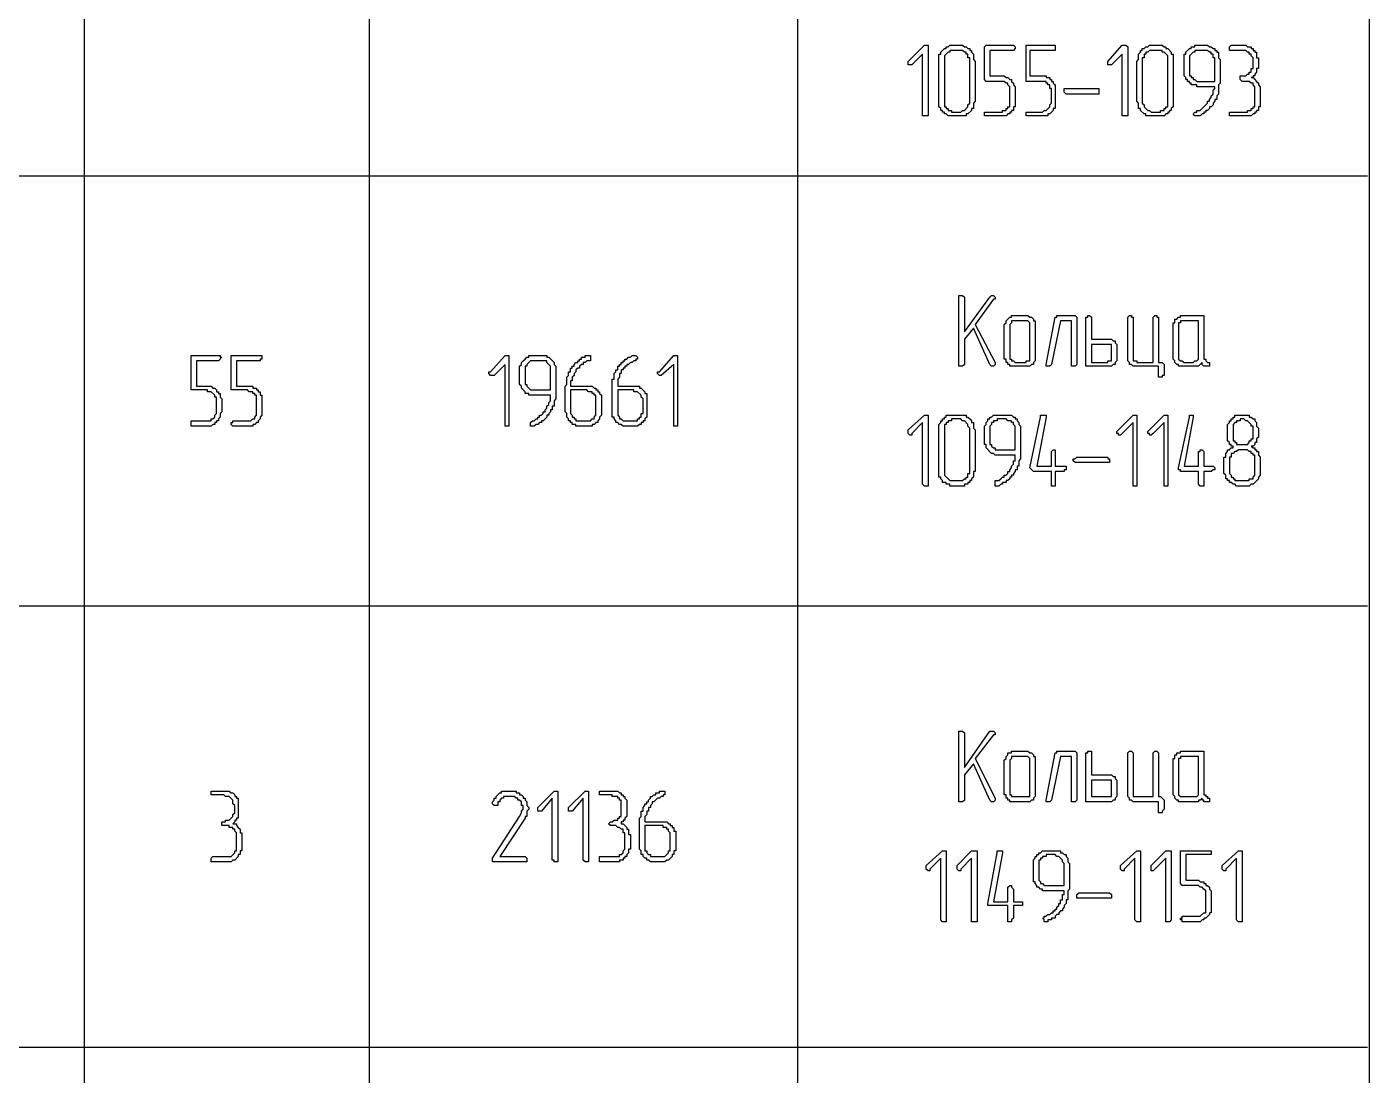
# Model space of a CAD drawing. Header units: millimetres. Extents: x 1 to 1188, y 1 to 840.
# Drawn here: x 1137.83 to 1184.79, y 314.74 to 351.42 of the extents above; entities that cross this region are included whole.
import ezdxf

# ---------------------------------------------------------------- set-up
doc = ezdxf.new("R2010")
doc.units = ezdxf.units.MM
doc.layers.add('GEOMETRY', color=7, linetype='Continuous')

msp = doc.modelspace()

# ---------------------------------------------------------------- linework, layer by layer
at = {"layer": 'GEOMETRY'}
for points in [[(1184.79, 5.658), (20.835, 5.658), (20.835, 836.683), (1184.79, 836.683)], [(1169.359, 348.368), (1169.359, 348.305), (1169.169, 348.305), (1169.169, 350.464), (1168.789, 350.082), (1168.66, 350.082), (1168.66, 350.209), (1169.232, 350.781), (1169.359, 350.781)], [(1171.01, 348.813), (1170.947, 348.748), (1170.947, 348.558), (1170.883, 348.558), (1170.883, 348.495), (1170.756, 348.368), (1170.693, 348.368), (1170.693, 348.305), (1170.058, 348.305), (1169.994, 348.368), (1169.931, 348.368), (1169.931, 348.431), (1169.868, 348.431), (1169.868, 348.495), (1169.804, 348.495), (1169.804, 348.558), (1169.741, 348.622), (1169.741, 350.464), (1169.804, 350.464), (1169.804, 350.527), (1169.931, 350.654), (1169.994, 350.654), (1169.994, 350.718), (1170.058, 350.718), (1170.121, 350.781), (1170.566, 350.781), (1170.63, 350.718), (1170.693, 350.718), (1170.756, 350.654), (1170.82, 350.654), (1170.82, 350.591), (1170.883, 350.591), (1170.883, 350.527), (1170.947, 350.464), (1170.947, 350.273), (1171.01, 350.209)], [(1170.82, 348.813), (1170.82, 350.336), (1170.756, 350.336), (1170.756, 350.464), (1170.693, 350.464), (1170.693, 350.527), (1170.63, 350.527), (1170.566, 350.591), (1170.121, 350.591), (1170.121, 350.527), (1170.058, 350.527), (1169.931, 350.401), (1169.931, 348.622), (1169.994, 348.622), (1169.994, 348.558), (1170.058, 348.558), (1170.058, 348.495), (1170.185, 348.495), (1170.185, 348.431), (1170.503, 348.431), (1170.566, 348.495), (1170.63, 348.495), (1170.756, 348.622), (1170.756, 348.685), (1170.82, 348.748)], [(1172.407, 348.813), (1172.407, 348.622), (1172.344, 348.622), (1172.344, 348.495), (1172.281, 348.495), (1172.281, 348.431), (1172.217, 348.431), (1172.217, 348.368), (1172.154, 348.368), (1172.09, 348.305), (1171.328, 348.305), (1171.328, 348.431), (1171.964, 348.431), (1171.964, 348.495), (1172.09, 348.495), (1172.09, 348.558), (1172.154, 348.558), (1172.154, 348.622), (1172.217, 348.622), (1172.217, 349.32), (1172.154, 349.384), (1172.154, 349.447), (1172.09, 349.447), (1172.027, 349.51), (1171.392, 349.51), (1171.328, 349.575), (1171.328, 350.718), (1171.392, 350.781), (1172.344, 350.781), (1172.407, 350.718), (1172.407, 350.654), (1172.344, 350.591), (1171.519, 350.591), (1171.519, 349.702), (1172.027, 349.702), (1172.09, 349.639), (1172.154, 349.639), (1172.217, 349.575), (1172.281, 349.575), (1172.281, 349.51), (1172.344, 349.447), (1172.344, 349.384), (1172.407, 349.32)], [(1173.805, 348.813), (1173.805, 348.558), (1173.741, 348.558), (1173.741, 348.495), (1173.614, 348.368), (1173.551, 348.368), (1173.551, 348.305), (1172.789, 348.305), (1172.789, 348.431), (1173.36, 348.431), (1173.423, 348.495), (1173.488, 348.495), (1173.614, 348.622), (1173.614, 348.685), (1173.678, 348.748), (1173.678, 349.257), (1173.614, 349.257), (1173.614, 349.384), (1173.551, 349.384), (1173.551, 349.447), (1173.488, 349.447), (1173.488, 349.51), (1172.789, 349.51), (1172.789, 350.781), (1173.805, 350.781), (1173.805, 350.591), (1172.916, 350.591), (1172.916, 349.702), (1173.488, 349.702), (1173.488, 349.639), (1173.614, 349.639), (1173.614, 349.575), (1173.678, 349.575), (1173.678, 349.51), (1173.741, 349.51), (1173.741, 349.447), (1173.805, 349.384)], [(1176.344, 348.368), (1176.344, 348.305), (1176.154, 348.305), (1176.154, 350.464), (1175.773, 350.082), (1175.646, 350.082), (1175.646, 350.209), (1176.154, 350.781), (1176.281, 350.781), (1176.344, 350.718)], [(1177.932, 348.813), (1177.932, 348.622), (1177.869, 348.558), (1177.869, 348.495), (1177.805, 348.495), (1177.805, 348.431), (1177.742, 348.431), (1177.742, 348.368), (1177.678, 348.368), (1177.615, 348.305), (1176.98, 348.305), (1176.98, 348.368), (1176.916, 348.368), (1176.789, 348.495), (1176.789, 348.558), (1176.726, 348.558), (1176.726, 348.748), (1176.663, 348.813), (1176.663, 350.209), (1176.726, 350.273), (1176.726, 350.464), (1176.789, 350.527), (1176.789, 350.591), (1176.853, 350.591), (1176.853, 350.654), (1176.916, 350.654), (1176.98, 350.718), (1177.043, 350.718), (1177.106, 350.781), (1177.552, 350.781), (1177.615, 350.718), (1177.678, 350.718), (1177.678, 350.654), (1177.742, 350.654), (1177.869, 350.527), (1177.869, 350.464), (1177.932, 350.464)], [(1177.742, 348.813), (1177.742, 350.401), (1177.615, 350.527), (1177.552, 350.527), (1177.552, 350.591), (1177.106, 350.591), (1177.043, 350.527), (1176.98, 350.527), (1176.98, 350.464), (1176.916, 350.464), (1176.916, 350.336), (1176.853, 350.336), (1176.853, 348.748), (1176.916, 348.685), (1176.916, 348.622), (1177.043, 348.495), (1177.106, 348.495), (1177.17, 348.431), (1177.488, 348.431), (1177.488, 348.495), (1177.615, 348.495), (1177.615, 348.558), (1177.678, 348.558), (1177.678, 348.622), (1177.742, 348.622)], [(1179.583, 349.447), (1179.519, 349.384), (1179.519, 349.067), (1179.456, 349.003), (1179.456, 348.877), (1179.393, 348.877), (1179.393, 348.813), (1179.329, 348.748), (1179.329, 348.685), (1179.266, 348.622), (1179.202, 348.622), (1179.202, 348.558), (1179.139, 348.495), (1179.076, 348.495), (1179.076, 348.431), (1179.011, 348.431), (1179.011, 348.368), (1178.948, 348.368), (1178.884, 348.305), (1178.694, 348.305), (1178.631, 348.368), (1178.694, 348.431), (1178.757, 348.431), (1178.757, 348.495), (1178.884, 348.495), (1179.011, 348.622), (1179.076, 348.685), (1179.139, 348.748), (1179.139, 348.813), (1179.202, 348.813), (1179.202, 348.877), (1179.266, 348.94), (1179.266, 349.003), (1179.329, 349.067), (1179.329, 349.194), (1179.393, 349.257), (1179.393, 349.32), (1178.757, 349.32), (1178.757, 349.384), (1178.567, 349.384), (1178.567, 349.447), (1178.504, 349.447), (1178.504, 349.51), (1178.44, 349.51), (1178.44, 349.575), (1178.377, 349.575), (1178.377, 349.639), (1178.314, 349.702), (1178.314, 350.464), (1178.377, 350.464), (1178.377, 350.527), (1178.504, 350.654), (1178.567, 350.654), (1178.567, 350.718), (1178.694, 350.718), (1178.694, 350.781), (1179.139, 350.781), (1179.202, 350.718), (1179.266, 350.718), (1179.329, 350.654), (1179.393, 350.654), (1179.393, 350.591), (1179.456, 350.591), (1179.456, 350.527), (1179.519, 350.527), (1179.519, 350.336), (1179.583, 350.273)], [(1179.393, 349.51), (1179.393, 350.336), (1179.329, 350.336), (1179.329, 350.464), (1179.266, 350.464), (1179.266, 350.527), (1179.202, 350.527), (1179.139, 350.591), (1178.694, 350.591), (1178.694, 350.527), (1178.631, 350.527), (1178.504, 350.401), (1178.504, 349.702), (1178.567, 349.702), (1178.567, 349.639), (1178.631, 349.639), (1178.631, 349.575), (1178.694, 349.575), (1178.757, 349.51)], [(1180.663, 349.639), (1180.727, 349.639), (1180.79, 349.575), (1180.853, 349.51), (1180.917, 349.447), (1180.917, 349.384), (1180.98, 349.32), (1180.98, 348.622), (1180.917, 348.622), (1180.917, 348.495), (1180.853, 348.495), (1180.853, 348.431), (1180.79, 348.431), (1180.79, 348.368), (1180.727, 348.368), (1180.663, 348.305), (1179.901, 348.305), (1179.901, 348.431), (1180.535, 348.431), (1180.535, 348.495), (1180.663, 348.495), (1180.663, 348.558), (1180.727, 348.558), (1180.727, 348.622), (1180.79, 348.622), (1180.79, 349.32), (1180.727, 349.384), (1180.727, 349.447), (1180.663, 349.447), (1180.598, 349.51), (1180.345, 349.51), (1180.281, 349.575), (1180.281, 349.702), (1180.472, 349.702), (1180.535, 349.765), (1180.598, 349.765), (1180.598, 349.829), (1180.663, 349.829), (1180.663, 349.956), (1180.727, 349.956), (1180.727, 350.336), (1180.663, 350.401), (1180.663, 350.464), (1180.598, 350.464), (1180.598, 350.527), (1180.535, 350.527), (1180.472, 350.591), (1179.901, 350.591), (1179.901, 350.718), (1179.964, 350.781), (1180.472, 350.781), (1180.535, 350.718), (1180.663, 350.718), (1180.663, 350.654), (1180.727, 350.654), (1180.727, 350.591), (1180.79, 350.591), (1180.79, 350.527), (1180.853, 350.527), (1180.853, 350.336), (1180.917, 350.336), (1180.917, 349.956), (1180.853, 349.956), (1180.853, 349.829), (1180.79, 349.765), (1180.79, 349.702), (1180.727, 349.702), (1180.727, 349.639)], [(1175.265, 349.067), (1174.185, 349.067), (1174.122, 349.13), (1174.122, 349.257), (1175.329, 349.257), (1175.329, 349.067)], [(1170.63, 340.494), (1170.63, 339.605), (1170.566, 339.542), (1170.439, 339.542), (1170.439, 342.018), (1170.566, 342.018), (1170.63, 341.955), (1170.63, 340.748), (1171.519, 341.955), (1171.582, 342.018), (1171.645, 342.018), (1171.709, 341.955), (1171.709, 341.891), (1171.645, 341.891), (1171.01, 341.002), (1171.709, 339.669), (1171.709, 339.605), (1171.645, 339.542), (1171.582, 339.542), (1171.519, 339.605), (1170.947, 340.876)], [(1173.106, 339.859), (1173.106, 339.732), (1173.043, 339.669), (1173.043, 339.605), (1172.979, 339.605), (1172.916, 339.542), (1172.217, 339.542), (1172.217, 339.605), (1172.154, 339.605), (1172.154, 339.669), (1172.09, 339.669), (1172.09, 339.795), (1172.027, 339.795), (1172.027, 341.002), (1172.09, 341.066), (1172.09, 341.129), (1172.217, 341.256), (1172.281, 341.256), (1172.281, 341.319), (1172.852, 341.319), (1172.916, 341.256), (1172.979, 341.256), (1173.043, 341.193), (1173.043, 341.129), (1173.106, 341.129)], [(1172.916, 339.859), (1172.916, 341.066), (1172.852, 341.129), (1172.281, 341.129), (1172.281, 341.066), (1172.217, 341.002), (1172.217, 339.795), (1172.281, 339.795), (1172.281, 339.732), (1172.344, 339.732), (1172.407, 339.669), (1172.789, 339.669), (1172.789, 339.732), (1172.916, 339.732)], [(1174.567, 339.605), (1174.503, 339.542), (1174.377, 339.542), (1174.377, 341.129), (1173.995, 341.129), (1173.678, 339.605), (1173.614, 339.542), (1173.488, 339.542), (1173.488, 339.605), (1173.805, 341.256), (1173.868, 341.256), (1173.868, 341.319), (1174.503, 341.319), (1174.567, 341.256)], [(1175.075, 340.494), (1175.773, 340.494), (1175.836, 340.431), (1175.901, 340.431), (1175.901, 340.367), (1175.964, 340.304), (1175.964, 339.732), (1175.901, 339.669), (1175.901, 339.605), (1175.836, 339.605), (1175.773, 339.542), (1174.884, 339.542), (1174.884, 341.256), (1174.947, 341.256), (1174.947, 341.319), (1175.01, 341.319), (1175.075, 341.256)], [(1177.233, 339.669), (1177.233, 341.256), (1177.297, 341.319), (1177.36, 341.319), (1177.36, 341.256), (1177.423, 341.256), (1177.423, 339.669), (1177.552, 339.669), (1177.615, 339.605), (1177.615, 339.223), (1177.552, 339.223), (1177.552, 339.16), (1177.423, 339.16), (1177.423, 339.542), (1176.535, 339.542), (1176.471, 339.605), (1176.408, 339.605), (1176.408, 339.669), (1176.344, 339.732), (1176.344, 341.256), (1176.408, 341.319), (1176.471, 341.319), (1176.471, 341.256), (1176.535, 341.256), (1176.535, 339.732), (1176.663, 339.732), (1176.663, 339.669)], [(1179.139, 339.669), (1179.202, 339.669), (1179.202, 339.542), (1179.011, 339.542), (1178.948, 339.605), (1178.948, 339.669), (1178.821, 339.542), (1178.122, 339.542), (1178.122, 339.605), (1178.059, 339.605), (1177.995, 339.669), (1177.995, 339.732), (1177.932, 339.795), (1177.932, 341.066), (1177.995, 341.066), (1177.995, 341.193), (1178.059, 341.193), (1178.122, 341.256), (1178.185, 341.256), (1178.185, 341.319), (1179.011, 341.319), (1179.011, 339.795), (1179.076, 339.795), (1179.076, 339.732)], [(1178.821, 339.859), (1178.821, 341.129), (1178.185, 341.129), (1178.185, 341.066), (1178.122, 341.066), (1178.122, 339.795), (1178.185, 339.732), (1178.25, 339.732), (1178.314, 339.669), (1178.631, 339.669), (1178.694, 339.732), (1178.757, 339.732), (1178.821, 339.795)], [(1175.075, 340.304), (1175.075, 339.669), (1175.646, 339.669), (1175.646, 339.732), (1175.773, 339.732), (1175.773, 340.304)], [(1144.658, 337.954), (1144.594, 337.891), (1144.594, 337.764), (1144.531, 337.701), (1144.531, 337.636), (1144.468, 337.636), (1144.468, 337.573), (1144.404, 337.573), (1144.404, 337.509), (1144.341, 337.509), (1144.277, 337.446), (1143.579, 337.446), (1143.579, 337.636), (1144.277, 337.636), (1144.277, 337.701), (1144.341, 337.701), (1144.404, 337.764), (1144.404, 337.827), (1144.468, 337.891), (1144.468, 338.463), (1144.404, 338.463), (1144.404, 338.526), (1144.277, 338.653), (1144.151, 338.653), (1144.151, 338.716), (1143.579, 338.716), (1143.579, 339.922), (1144.594, 339.922), (1144.594, 339.859), (1144.658, 339.859), (1144.531, 339.732), (1143.769, 339.732), (1143.769, 338.843), (1144.277, 338.843), (1144.341, 338.78), (1144.404, 338.78), (1144.468, 338.716), (1144.468, 338.653), (1144.531, 338.653), (1144.531, 338.589), (1144.594, 338.589), (1144.594, 338.463), (1144.658, 338.398)], [(1146.055, 337.954), (1146.055, 337.827), (1145.992, 337.764), (1145.992, 337.701), (1145.928, 337.636), (1145.928, 337.573), (1145.865, 337.573), (1145.802, 337.509), (1145.738, 337.509), (1145.738, 337.446), (1145.039, 337.446), (1144.976, 337.509), (1144.976, 337.573), (1145.039, 337.573), (1145.039, 337.636), (1145.673, 337.636), (1145.738, 337.701), (1145.802, 337.701), (1145.802, 337.764), (1145.865, 337.827), (1145.865, 338.526), (1145.802, 338.526), (1145.802, 338.589), (1145.738, 338.589), (1145.738, 338.653), (1145.61, 338.653), (1145.547, 338.716), (1144.976, 338.716), (1144.976, 339.922), (1146.055, 339.922), (1146.055, 339.795), (1145.992, 339.795), (1145.992, 339.732), (1145.166, 339.732), (1145.166, 338.843), (1145.738, 338.843), (1145.738, 338.78), (1145.865, 338.78), (1145.865, 338.716), (1145.928, 338.716), (1145.928, 338.653), (1145.992, 338.653), (1145.992, 338.526), (1146.055, 338.526)], [(1154.691, 337.509), (1154.691, 337.446), (1154.564, 337.446), (1154.564, 339.605), (1154.183, 339.223), (1154.056, 339.223), (1153.993, 339.288), (1153.993, 339.352), (1154.056, 339.352), (1154.564, 339.922), (1154.691, 339.922)], [(1156.342, 338.589), (1156.342, 338.398), (1156.279, 338.335), (1156.279, 338.144), (1156.215, 338.144), (1156.215, 338.018), (1156.152, 338.018), (1156.152, 337.954), (1156.089, 337.891), (1156.089, 337.827), (1156.025, 337.827), (1156.025, 337.764), (1155.96, 337.701), (1155.897, 337.636), (1155.834, 337.636), (1155.834, 337.573), (1155.77, 337.573), (1155.707, 337.509), (1155.644, 337.509), (1155.58, 337.446), (1155.453, 337.446), (1155.453, 337.573), (1155.517, 337.636), (1155.58, 337.636), (1155.644, 337.701), (1155.707, 337.701), (1155.707, 337.764), (1155.77, 337.764), (1155.77, 337.827), (1155.834, 337.827), (1155.897, 337.891), (1155.897, 337.954), (1155.96, 337.954), (1155.96, 338.018), (1156.025, 338.081), (1156.025, 338.144), (1156.089, 338.208), (1156.089, 338.271), (1156.152, 338.335), (1156.152, 338.526), (1155.39, 338.526), (1155.39, 338.589), (1155.263, 338.589), (1155.263, 338.653), (1155.198, 338.716), (1155.135, 338.78), (1155.135, 338.843), (1155.072, 338.906), (1155.072, 339.542), (1155.135, 339.605), (1155.135, 339.669), (1155.198, 339.732), (1155.263, 339.795), (1155.327, 339.859), (1155.39, 339.859), (1155.39, 339.922), (1156.025, 339.922), (1156.025, 339.859), (1156.089, 339.859), (1156.279, 339.669), (1156.279, 339.605), (1156.342, 339.542)], [(1156.152, 338.716), (1156.152, 339.542), (1156.025, 339.669), (1156.025, 339.732), (1155.453, 339.732), (1155.327, 339.605), (1155.327, 339.542), (1155.263, 339.542), (1155.263, 338.906), (1155.327, 338.906), (1155.327, 338.843), (1155.453, 338.716)], [(1156.659, 338.78), (1156.659, 338.843), (1156.723, 338.906), (1156.723, 339.16), (1156.786, 339.223), (1156.786, 339.352), (1156.851, 339.352), (1156.851, 339.478), (1156.914, 339.478), (1156.914, 339.542), (1156.977, 339.542), (1156.977, 339.605), (1157.041, 339.669), (1157.104, 339.669), (1157.104, 339.732), (1157.168, 339.732), (1157.168, 339.795), (1157.231, 339.795), (1157.231, 339.859), (1157.358, 339.859), (1157.358, 339.922), (1157.548, 339.922), (1157.548, 339.732), (1157.421, 339.732), (1157.358, 339.669), (1157.294, 339.669), (1157.294, 339.605), (1157.231, 339.605), (1157.168, 339.542), (1157.168, 339.478), (1157.104, 339.478), (1157.041, 339.415), (1157.041, 339.352), (1156.977, 339.288), (1156.977, 339.223), (1156.914, 339.16), (1156.914, 339.033), (1156.851, 339.033), (1156.851, 338.843), (1157.613, 338.843), (1157.676, 338.78), (1157.739, 338.78), (1157.739, 338.716), (1157.803, 338.716), (1157.803, 338.653), (1157.866, 338.653), (1157.866, 338.589), (1157.93, 338.526), (1157.93, 337.827), (1157.866, 337.764), (1157.866, 337.701), (1157.803, 337.636), (1157.803, 337.573), (1157.739, 337.573), (1157.676, 337.509), (1157.613, 337.509), (1157.613, 337.446), (1157.041, 337.446), (1157.041, 337.509), (1156.914, 337.509), (1156.914, 337.573), (1156.851, 337.573), (1156.851, 337.636), (1156.786, 337.636), (1156.786, 337.701), (1156.723, 337.764), (1156.723, 337.891), (1156.659, 337.954)], [(1158.31, 338.78), (1158.31, 339.097), (1158.373, 339.097), (1158.373, 339.288), (1158.438, 339.352), (1158.438, 339.415), (1158.502, 339.415), (1158.502, 339.542), (1158.565, 339.542), (1158.565, 339.605), (1158.628, 339.605), (1158.628, 339.669), (1158.692, 339.669), (1158.692, 339.732), (1158.755, 339.732), (1158.755, 339.795), (1158.819, 339.795), (1158.882, 339.859), (1158.945, 339.859), (1159.009, 339.922), (1159.135, 339.922), (1159.2, 339.859), (1159.2, 339.795), (1159.135, 339.795), (1159.135, 339.732), (1159.072, 339.732), (1159.009, 339.669), (1158.945, 339.669), (1158.882, 339.605), (1158.819, 339.605), (1158.819, 339.542), (1158.755, 339.542), (1158.755, 339.478), (1158.692, 339.478), (1158.692, 339.415), (1158.628, 339.415), (1158.628, 339.288), (1158.565, 339.288), (1158.565, 339.16), (1158.502, 339.097), (1158.502, 338.843), (1159.264, 338.843), (1159.264, 338.78), (1159.327, 338.78), (1159.454, 338.653), (1159.454, 338.589), (1159.517, 338.589), (1159.517, 337.764), (1159.454, 337.701), (1159.454, 337.636), (1159.39, 337.636), (1159.39, 337.573), (1159.327, 337.573), (1159.327, 337.509), (1159.264, 337.509), (1159.2, 337.446), (1158.692, 337.446), (1158.628, 337.509), (1158.565, 337.509), (1158.502, 337.573), (1158.438, 337.573), (1158.438, 337.636), (1158.373, 337.701), (1158.373, 337.764), (1158.31, 337.764)], [(1160.596, 337.509), (1160.596, 337.446), (1160.469, 337.446), (1160.469, 339.605), (1160.026, 339.223), (1159.961, 339.223), (1159.898, 339.288), (1159.898, 339.352), (1159.961, 339.352), (1160.469, 339.922), (1160.596, 339.922)], [(1156.851, 338.716), (1156.851, 337.891), (1156.914, 337.827), (1156.914, 337.764), (1156.977, 337.764), (1156.977, 337.701), (1157.041, 337.701), (1157.041, 337.636), (1157.548, 337.636), (1157.613, 337.701), (1157.676, 337.701), (1157.676, 337.764), (1157.739, 337.827), (1157.739, 338.526), (1157.676, 338.526), (1157.676, 338.589), (1157.613, 338.589), (1157.613, 338.653), (1157.485, 338.653), (1157.421, 338.716)], [(1158.502, 338.716), (1158.502, 337.827), (1158.565, 337.764), (1158.565, 337.701), (1158.628, 337.701), (1158.692, 337.636), (1159.2, 337.636), (1159.2, 337.701), (1159.264, 337.701), (1159.264, 337.764), (1159.327, 337.764), (1159.327, 337.891), (1159.39, 337.891), (1159.39, 338.398), (1159.327, 338.463), (1159.327, 338.526), (1159.2, 338.653), (1159.072, 338.653), (1159.072, 338.716)], [(1169.359, 335.414), (1169.359, 335.351), (1169.232, 335.351), (1169.169, 335.414), (1169.169, 337.573), (1168.789, 337.192), (1168.789, 337.129), (1168.725, 337.129), (1168.66, 337.192), (1168.66, 337.319), (1169.232, 337.827), (1169.359, 337.827)], [(1171.01, 335.858), (1170.947, 335.858), (1170.947, 335.668), (1170.883, 335.605), (1170.883, 335.541), (1170.82, 335.541), (1170.82, 335.478), (1170.756, 335.478), (1170.756, 335.414), (1170.63, 335.414), (1170.63, 335.351), (1170.121, 335.351), (1170.121, 335.414), (1169.994, 335.414), (1169.994, 335.478), (1169.868, 335.478), (1169.868, 335.541), (1169.804, 335.605), (1169.804, 335.668), (1169.741, 335.668), (1169.741, 337.509), (1169.804, 337.573), (1169.804, 337.636), (1169.868, 337.636), (1169.868, 337.701), (1169.931, 337.701), (1169.931, 337.764), (1169.994, 337.764), (1169.994, 337.827), (1170.693, 337.827), (1170.693, 337.764), (1170.756, 337.764), (1170.82, 337.701), (1170.883, 337.636), (1170.883, 337.573), (1170.947, 337.573), (1170.947, 337.382), (1171.01, 337.319)], [(1170.82, 335.858), (1170.82, 337.382), (1170.756, 337.446), (1170.756, 337.509), (1170.63, 337.636), (1170.566, 337.636), (1170.503, 337.701), (1170.185, 337.701), (1170.185, 337.636), (1170.058, 337.636), (1170.058, 337.573), (1169.994, 337.573), (1169.994, 337.509), (1169.931, 337.509), (1169.931, 335.731), (1170.121, 335.541), (1170.566, 335.541), (1170.63, 335.605), (1170.693, 335.605), (1170.693, 335.668), (1170.756, 335.668), (1170.756, 335.795), (1170.82, 335.795)], [(1172.598, 336.494), (1172.598, 336.303), (1172.534, 336.24), (1172.534, 336.048), (1172.471, 336.048), (1172.471, 335.922), (1172.407, 335.922), (1172.407, 335.858), (1172.344, 335.795), (1172.344, 335.731), (1172.281, 335.731), (1172.281, 335.668), (1172.217, 335.668), (1172.217, 335.605), (1172.154, 335.541), (1172.09, 335.541), (1172.09, 335.478), (1171.964, 335.478), (1171.964, 335.414), (1171.9, 335.414), (1171.835, 335.351), (1171.709, 335.351), (1171.709, 335.541), (1171.835, 335.541), (1171.9, 335.605), (1171.964, 335.668), (1172.027, 335.668), (1172.027, 335.731), (1172.09, 335.731), (1172.154, 335.795), (1172.154, 335.858), (1172.217, 335.858), (1172.217, 335.922), (1172.281, 335.985), (1172.281, 336.048), (1172.344, 336.113), (1172.344, 336.24), (1172.407, 336.24), (1172.407, 336.43), (1171.709, 336.43), (1171.645, 336.494), (1171.582, 336.494), (1171.392, 336.684), (1171.392, 336.81), (1171.328, 336.81), (1171.328, 337.446), (1171.392, 337.509), (1171.392, 337.573), (1171.455, 337.636), (1171.455, 337.701), (1171.519, 337.701), (1171.519, 337.764), (1171.582, 337.764), (1171.645, 337.827), (1172.281, 337.827), (1172.344, 337.764), (1172.407, 337.764), (1172.407, 337.701), (1172.471, 337.701), (1172.471, 337.636), (1172.534, 337.573), (1172.534, 337.509), (1172.598, 337.446)], [(1172.407, 336.62), (1172.407, 337.446), (1172.344, 337.509), (1172.344, 337.573), (1172.281, 337.573), (1172.281, 337.636), (1172.154, 337.636), (1172.09, 337.701), (1171.772, 337.701), (1171.772, 337.636), (1171.645, 337.636), (1171.645, 337.573), (1171.582, 337.573), (1171.582, 337.509), (1171.519, 337.446), (1171.519, 336.81), (1171.582, 336.81), (1171.582, 336.747), (1171.645, 336.684), (1171.709, 336.684), (1171.709, 336.62)], [(1173.805, 336.048), (1174.185, 336.048), (1174.185, 335.922), (1174.122, 335.922), (1174.122, 335.858), (1173.805, 335.858), (1173.805, 335.351), (1173.678, 335.351), (1173.678, 335.858), (1173.043, 335.858), (1172.916, 335.985), (1173.296, 337.764), (1173.296, 337.827), (1173.488, 337.827), (1173.488, 337.764), (1173.169, 336.048), (1173.678, 336.048), (1173.678, 336.557), (1173.741, 336.62), (1173.805, 336.62)], [(1176.663, 335.414), (1176.663, 335.351), (1176.535, 335.351), (1176.535, 337.573), (1176.091, 337.129), (1176.027, 337.129), (1176.027, 337.192), (1175.964, 337.192), (1175.964, 337.256), (1176.027, 337.319), (1176.535, 337.827), (1176.663, 337.827)], [(1177.742, 335.414), (1177.742, 335.351), (1177.615, 335.351), (1177.615, 337.573), (1177.233, 337.192), (1177.17, 337.129), (1177.106, 337.129), (1177.106, 337.192), (1177.043, 337.192), (1177.043, 337.256), (1177.615, 337.827), (1177.742, 337.827)], [(1179.011, 336.048), (1179.329, 336.048), (1179.393, 335.985), (1179.393, 335.922), (1179.329, 335.922), (1179.266, 335.858), (1179.011, 335.858), (1179.011, 335.351), (1178.884, 335.351), (1178.821, 335.414), (1178.821, 335.858), (1178.185, 335.858), (1178.185, 335.922), (1178.122, 335.922), (1178.122, 335.985), (1178.504, 337.764), (1178.504, 337.827), (1178.631, 337.827), (1178.631, 337.764), (1178.314, 336.048), (1178.821, 336.048), (1178.821, 336.557), (1178.884, 336.557), (1178.884, 336.62), (1178.948, 336.62), (1179.011, 336.557)], [(1180.98, 335.858), (1180.98, 335.731), (1180.917, 335.668), (1180.917, 335.605), (1180.727, 335.414), (1180.663, 335.414), (1180.598, 335.351), (1180.155, 335.351), (1180.091, 335.414), (1180.028, 335.414), (1179.964, 335.478), (1179.901, 335.478), (1179.901, 335.541), (1179.838, 335.541), (1179.838, 335.605), (1179.773, 335.605), (1179.773, 335.731), (1179.71, 335.795), (1179.71, 336.367), (1179.773, 336.367), (1179.773, 336.494), (1179.838, 336.557), (1179.838, 336.62), (1179.901, 336.62), (1179.964, 336.684), (1180.028, 336.684), (1180.028, 336.747), (1179.964, 336.747), (1179.964, 336.81), (1179.901, 336.81), (1179.901, 336.875), (1179.838, 336.939), (1179.838, 337.509), (1179.901, 337.573), (1179.901, 337.636), (1179.964, 337.636), (1179.964, 337.701), (1180.028, 337.701), (1180.028, 337.764), (1180.091, 337.764), (1180.091, 337.827), (1180.598, 337.827), (1180.598, 337.764), (1180.663, 337.764), (1180.727, 337.701), (1180.79, 337.701), (1180.79, 337.636), (1180.853, 337.573), (1180.853, 337.446), (1180.917, 337.382), (1180.917, 337.065), (1180.853, 337.002), (1180.853, 336.875), (1180.79, 336.875), (1180.79, 336.81), (1180.727, 336.747), (1180.663, 336.747), (1180.727, 336.684), (1180.79, 336.684), (1180.79, 336.62), (1180.853, 336.62), (1180.853, 336.557), (1180.917, 336.557), (1180.917, 336.43), (1180.98, 336.367)], [(1180.727, 337.129), (1180.727, 337.446), (1180.663, 337.446), (1180.663, 337.509), (1180.598, 337.573), (1180.535, 337.636), (1180.472, 337.636), (1180.408, 337.701), (1180.281, 337.701), (1180.281, 337.636), (1180.155, 337.636), (1180.155, 337.573), (1180.091, 337.573), (1180.028, 337.509), (1180.028, 336.939), (1180.091, 336.939), (1180.091, 336.875), (1180.155, 336.875), (1180.155, 336.81), (1180.535, 336.81), (1180.598, 336.875), (1180.598, 336.939), (1180.663, 336.939), (1180.663, 337.002), (1180.727, 337.002)], [(1175.646, 336.177), (1174.503, 336.177), (1174.44, 336.24), (1174.44, 336.303), (1174.503, 336.303), (1174.567, 336.367), (1175.646, 336.367), (1175.646, 336.303), (1175.709, 336.303), (1175.709, 336.177)], [(1180.79, 335.858), (1180.79, 336.43), (1180.727, 336.43), (1180.727, 336.494), (1180.663, 336.494), (1180.663, 336.557), (1180.598, 336.557), (1180.535, 336.62), (1180.218, 336.62), (1180.155, 336.557), (1180.091, 336.557), (1180.028, 336.494), (1179.964, 336.494), (1179.964, 336.367), (1179.901, 336.367), (1179.901, 335.795), (1179.964, 335.731), (1179.964, 335.668), (1180.028, 335.668), (1180.028, 335.605), (1180.091, 335.605), (1180.091, 335.541), (1180.598, 335.541), (1180.598, 335.605), (1180.727, 335.605), (1180.727, 335.668), (1180.79, 335.731)], [(1170.63, 325.254), (1170.63, 324.365), (1170.566, 324.302), (1170.439, 324.302), (1170.439, 326.778), (1170.566, 326.778), (1170.63, 326.715), (1170.63, 325.508), (1171.519, 326.778), (1171.645, 326.778), (1171.709, 326.715), (1171.709, 326.652), (1171.645, 326.652), (1171.01, 325.826), (1171.709, 324.429), (1171.709, 324.365), (1171.645, 324.302), (1171.582, 324.302), (1171.519, 324.365), (1170.947, 325.635)], [(1173.106, 324.619), (1173.106, 324.492), (1173.043, 324.429), (1173.043, 324.365), (1172.979, 324.365), (1172.916, 324.302), (1172.217, 324.302), (1172.217, 324.365), (1172.154, 324.365), (1172.154, 324.429), (1172.09, 324.429), (1172.09, 324.556), (1172.027, 324.556), (1172.027, 325.763), (1172.09, 325.826), (1172.09, 325.889), (1172.154, 325.953), (1172.154, 326.016), (1172.281, 326.016), (1172.281, 326.08), (1172.852, 326.08), (1172.916, 326.016), (1172.979, 326.016), (1173.043, 325.953), (1173.043, 325.889), (1173.106, 325.889)], [(1174.567, 324.365), (1174.503, 324.302), (1174.377, 324.302), (1174.377, 325.889), (1173.995, 325.889), (1173.678, 324.365), (1173.614, 324.302), (1173.488, 324.302), (1173.488, 324.365), (1173.805, 326.016), (1173.868, 326.016), (1173.868, 326.08), (1174.503, 326.08), (1174.567, 326.016)], [(1175.075, 325.254), (1175.773, 325.254), (1175.836, 325.191), (1175.901, 325.191), (1175.901, 325.127), (1175.964, 325.064), (1175.964, 324.492), (1175.901, 324.429), (1175.901, 324.365), (1175.836, 324.365), (1175.773, 324.302), (1174.884, 324.302), (1174.884, 326.016), (1174.947, 326.016), (1174.947, 326.08), (1175.075, 326.08)], [(1177.233, 324.492), (1177.233, 326.016), (1177.297, 326.08), (1177.36, 326.08), (1177.423, 326.016), (1177.423, 324.492), (1177.488, 324.492), (1177.615, 324.365), (1177.615, 324.047), (1177.552, 323.984), (1177.552, 323.92), (1177.423, 323.92), (1177.423, 324.302), (1176.535, 324.302), (1176.471, 324.365), (1176.408, 324.365), (1176.408, 324.429), (1176.344, 324.492), (1176.344, 326.016), (1176.408, 326.08), (1176.471, 326.08), (1176.535, 326.016), (1176.535, 324.492)], [(1179.139, 324.429), (1179.202, 324.429), (1179.202, 324.302), (1179.011, 324.302), (1179.011, 324.365), (1178.948, 324.365), (1178.948, 324.429), (1178.884, 324.365), (1178.821, 324.365), (1178.821, 324.302), (1178.122, 324.302), (1178.122, 324.365), (1178.059, 324.365), (1177.995, 324.429), (1177.995, 324.492), (1177.932, 324.556), (1177.932, 325.826), (1177.995, 325.826), (1177.995, 325.953), (1178.059, 325.953), (1178.059, 326.016), (1178.185, 326.016), (1178.185, 326.08), (1179.011, 326.08), (1179.011, 324.556), (1179.076, 324.556), (1179.076, 324.492), (1179.139, 324.492)], [(1172.916, 324.619), (1172.916, 325.826), (1172.852, 325.889), (1172.281, 325.889), (1172.281, 325.826), (1172.217, 325.763), (1172.217, 324.556), (1172.281, 324.556), (1172.281, 324.492), (1172.916, 324.492)], [(1178.821, 324.619), (1178.821, 325.889), (1178.185, 325.889), (1178.185, 325.826), (1178.122, 325.826), (1178.122, 324.556), (1178.185, 324.492), (1178.757, 324.492), (1178.821, 324.556)], [(1175.075, 325.064), (1175.075, 324.492), (1175.773, 324.492), (1175.773, 325.064)], [(1145.039, 323.54), (1145.166, 323.54), (1145.166, 323.477), (1145.23, 323.413), (1145.293, 323.348), (1145.293, 323.222), (1145.356, 323.222), (1145.356, 322.588), (1145.293, 322.588), (1145.293, 322.46), (1145.23, 322.46), (1145.23, 322.396), (1145.103, 322.269), (1145.039, 322.269), (1144.976, 322.206), (1144.277, 322.206), (1144.277, 322.333), (1144.341, 322.396), (1144.976, 322.396), (1145.103, 322.523), (1145.103, 322.588), (1145.166, 322.588), (1145.166, 323.222), (1145.103, 323.285), (1145.103, 323.348), (1145.039, 323.348), (1145.039, 323.413), (1144.913, 323.413), (1144.913, 323.477), (1144.658, 323.477), (1144.658, 323.603), (1144.785, 323.603), (1144.785, 323.667), (1144.913, 323.667), (1145.039, 323.794), (1145.039, 323.857), (1145.103, 323.92), (1145.103, 324.175), (1145.039, 324.239), (1145.039, 324.365), (1144.913, 324.492), (1144.785, 324.492), (1144.721, 324.556), (1144.277, 324.556), (1144.277, 324.682), (1144.913, 324.682), (1144.976, 324.619), (1145.039, 324.619), (1145.103, 324.556), (1145.103, 324.492), (1145.166, 324.492), (1145.166, 324.429), (1145.23, 324.429), (1145.23, 323.73), (1145.166, 323.73), (1145.166, 323.667), (1145.103, 323.667), (1145.103, 323.603)], [(1155.263, 322.206), (1154.119, 322.206), (1154.119, 322.333), (1155.072, 323.794), (1155.135, 323.92), (1155.135, 323.984), (1155.198, 324.047), (1155.198, 324.175), (1155.135, 324.175), (1155.135, 324.302), (1155.072, 324.365), (1155.008, 324.365), (1155.008, 324.429), (1154.945, 324.429), (1154.881, 324.492), (1154.501, 324.492), (1154.501, 324.429), (1154.438, 324.429), (1154.373, 324.365), (1154.373, 324.302), (1154.31, 324.302), (1154.31, 324.175), (1154.183, 324.175), (1154.119, 324.239), (1154.119, 324.302), (1154.183, 324.365), (1154.183, 324.429), (1154.246, 324.429), (1154.246, 324.492), (1154.373, 324.619), (1154.438, 324.619), (1154.438, 324.682), (1154.945, 324.682), (1154.945, 324.619), (1155.072, 324.619), (1155.072, 324.556), (1155.135, 324.556), (1155.198, 324.492), (1155.198, 324.429), (1155.263, 324.429), (1155.263, 324.365), (1155.327, 324.302), (1155.327, 324.175), (1155.39, 324.11), (1155.39, 324.047), (1155.327, 323.984), (1155.327, 323.794), (1155.263, 323.794), (1155.263, 323.73), (1154.373, 322.396), (1155.263, 322.396), (1155.327, 322.333), (1155.327, 322.206)], [(1156.406, 322.269), (1156.406, 322.206), (1156.279, 322.206), (1156.279, 322.269), (1156.215, 322.269), (1156.215, 324.429), (1155.834, 323.984), (1155.707, 323.984), (1155.707, 324.11), (1156.279, 324.682), (1156.406, 324.682)], [(1157.485, 322.269), (1157.485, 322.206), (1157.358, 322.206), (1157.294, 322.269), (1157.294, 324.429), (1156.914, 323.984), (1156.786, 323.984), (1156.786, 324.11), (1157.358, 324.682), (1157.485, 324.682)], [(1158.628, 323.54), (1158.692, 323.54), (1158.819, 323.413), (1158.819, 323.348), (1158.882, 323.348), (1158.882, 323.158), (1158.945, 323.158), (1158.945, 322.651), (1158.882, 322.651), (1158.882, 322.523), (1158.819, 322.46), (1158.819, 322.396), (1158.755, 322.396), (1158.755, 322.333), (1158.692, 322.333), (1158.692, 322.269), (1158.565, 322.269), (1158.565, 322.206), (1157.866, 322.206), (1157.866, 322.396), (1158.565, 322.396), (1158.565, 322.46), (1158.628, 322.46), (1158.692, 322.523), (1158.692, 322.588), (1158.755, 322.651), (1158.755, 323.222), (1158.692, 323.222), (1158.692, 323.348), (1158.628, 323.348), (1158.565, 323.413), (1158.502, 323.413), (1158.438, 323.477), (1158.247, 323.477), (1158.183, 323.54), (1158.247, 323.603), (1158.31, 323.603), (1158.373, 323.667), (1158.502, 323.667), (1158.502, 323.73), (1158.565, 323.73), (1158.565, 323.794), (1158.628, 323.794), (1158.628, 324.365), (1158.565, 324.365), (1158.565, 324.429), (1158.502, 324.429), (1158.502, 324.492), (1158.31, 324.492), (1158.31, 324.556), (1157.866, 324.556), (1157.866, 324.682), (1158.502, 324.682), (1158.565, 324.619), (1158.628, 324.619), (1158.628, 324.556), (1158.692, 324.556), (1158.692, 324.492), (1158.755, 324.492), (1158.755, 324.429), (1158.819, 324.365), (1158.819, 323.794), (1158.755, 323.73), (1158.755, 323.667), (1158.692, 323.667), (1158.692, 323.603), (1158.628, 323.603)], [(1159.264, 323.54), (1159.264, 323.73), (1159.327, 323.794), (1159.327, 323.984), (1159.39, 323.984), (1159.39, 324.11), (1159.454, 324.175), (1159.454, 324.239), (1159.517, 324.239), (1159.517, 324.302), (1159.581, 324.302), (1159.581, 324.365), (1159.644, 324.429), (1159.644, 324.492), (1159.707, 324.492), (1159.771, 324.556), (1159.834, 324.556), (1159.834, 324.619), (1159.961, 324.619), (1159.961, 324.682), (1160.152, 324.682), (1160.152, 324.556), (1160.089, 324.556), (1160.089, 324.492), (1160.026, 324.492), (1159.961, 324.429), (1159.898, 324.429), (1159.771, 324.302), (1159.707, 324.302), (1159.707, 324.239), (1159.644, 324.175), (1159.644, 324.11), (1159.581, 324.11), (1159.581, 323.984), (1159.517, 323.984), (1159.517, 323.857), (1159.454, 323.794), (1159.454, 323.603), (1160.216, 323.603), (1160.279, 323.54), (1160.343, 323.54), (1160.343, 323.477), (1160.406, 323.477), (1160.406, 323.413), (1160.469, 323.413), (1160.469, 323.285), (1160.533, 323.285), (1160.533, 322.588), (1160.469, 322.588), (1160.469, 322.46), (1160.406, 322.46), (1160.406, 322.396), (1160.279, 322.269), (1160.216, 322.269), (1160.152, 322.206), (1159.644, 322.206), (1159.581, 322.269), (1159.517, 322.269), (1159.517, 322.333), (1159.454, 322.333), (1159.39, 322.396), (1159.39, 322.46), (1159.327, 322.46), (1159.327, 322.588), (1159.264, 322.651)], [(1159.454, 323.477), (1159.454, 322.588), (1159.517, 322.588), (1159.517, 322.523), (1159.581, 322.46), (1159.644, 322.46), (1159.644, 322.396), (1160.152, 322.396), (1160.279, 322.523), (1160.279, 322.588), (1160.343, 322.588), (1160.343, 323.222), (1160.279, 323.285), (1160.279, 323.348), (1160.216, 323.348), (1160.216, 323.413), (1160.089, 323.413), (1160.089, 323.477)], [(1169.994, 320.238), (1169.994, 320.11), (1169.868, 320.11), (1169.804, 320.173), (1169.804, 322.333), (1169.423, 321.952), (1169.423, 321.889), (1169.359, 321.889), (1169.296, 321.952), (1169.296, 322.079), (1169.868, 322.588), (1169.994, 322.588)], [(1171.073, 320.238), (1171.073, 320.11), (1170.883, 320.11), (1170.883, 322.333), (1170.503, 321.952), (1170.503, 321.889), (1170.439, 321.889), (1170.376, 321.952), (1170.376, 322.079), (1170.883, 322.588), (1171.073, 322.588)], [(1172.344, 320.809), (1172.661, 320.809), (1172.661, 320.682), (1172.344, 320.682), (1172.344, 320.238), (1172.281, 320.173), (1172.281, 320.11), (1172.154, 320.11), (1172.154, 320.682), (1171.455, 320.682), (1171.455, 320.745), (1171.772, 322.523), (1171.772, 322.588), (1171.964, 322.588), (1171.964, 322.523), (1171.645, 320.809), (1172.154, 320.809), (1172.154, 321.317), (1172.217, 321.381), (1172.281, 321.381), (1172.281, 321.317), (1172.344, 321.254)], [(1174.313, 321.317), (1174.313, 321.254), (1174.248, 321.19), (1174.248, 320.872), (1174.185, 320.872), (1174.185, 320.745), (1174.122, 320.682), (1174.122, 320.619), (1174.058, 320.555), (1174.058, 320.492), (1173.995, 320.492), (1173.931, 320.428), (1173.931, 320.365), (1173.868, 320.365), (1173.805, 320.302), (1173.805, 320.238), (1173.678, 320.238), (1173.678, 320.173), (1173.551, 320.173), (1173.551, 320.11), (1173.423, 320.11), (1173.423, 320.173), (1173.36, 320.238), (1173.423, 320.238), (1173.423, 320.302), (1173.488, 320.302), (1173.551, 320.365), (1173.614, 320.365), (1173.678, 320.428), (1173.741, 320.428), (1173.741, 320.492), (1173.805, 320.492), (1173.805, 320.555), (1173.868, 320.555), (1173.868, 320.619), (1173.931, 320.682), (1173.931, 320.745), (1173.995, 320.745), (1173.995, 320.872), (1174.058, 320.872), (1174.058, 321.064), (1174.122, 321.064), (1174.122, 321.19), (1173.36, 321.19), (1173.36, 321.254), (1173.296, 321.254), (1173.233, 321.317), (1173.169, 321.317), (1173.169, 321.381), (1173.106, 321.444), (1173.106, 321.507), (1173.043, 321.507), (1173.043, 322.269), (1173.106, 322.333), (1173.106, 322.396), (1173.169, 322.396), (1173.169, 322.46), (1173.233, 322.46), (1173.233, 322.523), (1173.296, 322.523), (1173.36, 322.588), (1173.995, 322.588), (1173.995, 322.523), (1174.058, 322.523), (1174.122, 322.46), (1174.185, 322.46), (1174.185, 322.396), (1174.248, 322.333), (1174.248, 322.206), (1174.313, 322.143)], [(1174.122, 321.381), (1174.122, 322.143), (1174.058, 322.206), (1174.058, 322.269), (1173.931, 322.396), (1173.868, 322.396), (1173.805, 322.46), (1173.488, 322.46), (1173.488, 322.396), (1173.36, 322.396), (1173.36, 322.333), (1173.296, 322.333), (1173.296, 322.269), (1173.233, 322.269), (1173.233, 321.571), (1173.296, 321.507), (1173.296, 321.444), (1173.36, 321.444), (1173.423, 321.381)], [(1176.789, 320.238), (1176.789, 320.11), (1176.663, 320.11), (1176.598, 320.173), (1176.598, 322.333), (1176.218, 321.952), (1176.218, 321.889), (1176.154, 321.889), (1176.091, 321.952), (1176.091, 322.079), (1176.663, 322.588), (1176.789, 322.588)], [(1177.869, 320.238), (1177.869, 320.173), (1177.805, 320.11), (1177.678, 320.11), (1177.678, 322.333), (1177.297, 321.952), (1177.233, 321.889), (1177.17, 321.889), (1177.17, 322.079), (1177.678, 322.588), (1177.869, 322.588)], [(1179.266, 320.682), (1179.266, 320.428), (1179.202, 320.428), (1179.202, 320.365), (1179.076, 320.238), (1179.011, 320.238), (1179.011, 320.173), (1178.948, 320.173), (1178.884, 320.11), (1178.25, 320.11), (1178.25, 320.173), (1178.185, 320.173), (1178.185, 320.238), (1178.25, 320.238), (1178.25, 320.302), (1178.884, 320.302), (1179.011, 320.428), (1179.076, 320.428), (1179.076, 321.19), (1179.011, 321.254), (1178.948, 321.317), (1178.884, 321.317), (1178.821, 321.381), (1178.25, 321.381), (1178.185, 321.444), (1178.185, 322.588), (1179.266, 322.588), (1179.266, 322.46), (1178.377, 322.46), (1178.377, 321.571), (1178.821, 321.571), (1178.884, 321.507), (1179.011, 321.507), (1179.011, 321.444), (1179.076, 321.444), (1179.076, 321.381), (1179.139, 321.381), (1179.202, 321.317), (1179.202, 321.254), (1179.266, 321.19)], [(1180.345, 320.238), (1180.345, 320.11), (1180.218, 320.11), (1180.155, 320.173), (1180.155, 322.333), (1179.773, 321.952), (1179.773, 321.889), (1179.71, 321.889), (1179.646, 321.952), (1179.646, 322.079), (1180.218, 322.588), (1180.345, 322.588)], [(1175.709, 320.935), (1174.567, 320.935), (1174.567, 321.064), (1174.63, 321.127), (1175.709, 321.127), (1175.773, 321.064), (1175.773, 320.935)]]:
    msp.add_lwpolyline(points, close=True, dxfattribs=at)
for points in [[(1139.832, 384.182), (1139.832, 210.192)], [(1149.802, 384.182), (1149.802, 210.192)], [(1164.788, 384.182), (1164.788, 210.192)], [(999.752, 346.209), (1184.727, 346.209)], [(999.752, 331.159), (1184.727, 331.159)], [(999.752, 315.729), (1184.727, 315.729)]]:
    msp.add_lwpolyline(points, dxfattribs=at)

doc.saveas('drawing.dxf')
